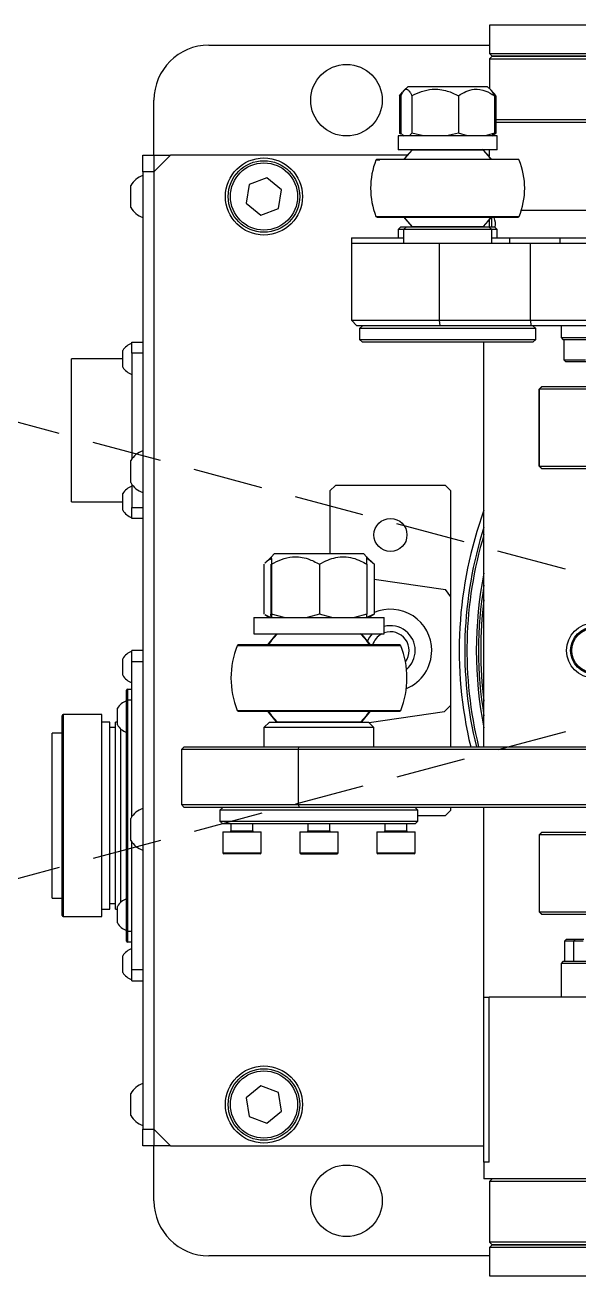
# Model space of a CAD drawing. Header units: millimetres. Extents: x 415 to 2018, y 500 to 823.
# Drawn here: x 1697.79 to 1707.86, y 597.49 to 620.22 of the extents above; entities that cross this region are included whole.
import ezdxf

# ---------------------------------------------------------------- set-up
doc = ezdxf.new("R2010")
doc.units = ezdxf.units.MM
doc.linetypes.add('HIDDEN', pattern=[1.905, 1.27, -0.635])
doc.linetypes.add('PHANTOM', pattern=[12.7, 6.35, -1.27, 1.27, -1.27, 1.27, -1.27])

msp = doc.modelspace()

# ---------------------------------------------------------------- linework, layer by layer
at = {"linetype": 'HIDDEN'}
for q in [(1614.6059, 635.2542), (1614.6059, 582.4551)]:
    msp.add_line((1713.1304, 608.8546), q, dxfattribs=at)
at = {"color": 161, "linetype": 'Continuous', "lineweight": 25, "true_color": 0x67adff}
for p, q in [((1706.2304, 620.2204), (1706.2304, 619.7046)), ((1718.0094, 620.2204), (1706.2304, 620.2204)), ((1701.1304, 619.8546), (1706.2304, 619.8546)), ((1706.2304, 619.7046), (1706.2804, 619.6546)), ((1706.2304, 619.7046), (1718.0094, 619.7046)), ((1706.2804, 619.6546), (1706.2304, 619.6046)), ((1706.2304, 619.6046), (1706.2304, 619.0642)), ((1706.2304, 619.6046), (1715.7646, 619.6046)), ((1706.2804, 619.6546), (1719.9804, 619.6546)), ((1717.974, 619.6546), (1706.2804, 619.6546)), ((1704.5936, 618.9361), (1704.6484, 619.0031)), ((1704.681, 619.0358), (1704.6484, 619.0031)), ((1704.7499, 619.1046), (1704.681, 619.0358)), ((1704.7499, 619.1046), (1706.1899, 619.1046)), ((1706.2588, 619.0358), (1706.1899, 619.1046)), ((1706.2914, 619.0031), (1706.2588, 619.0358)), ((1700.1304, 617.8546), (1700.1304, 618.8546)), ((1704.5936, 618.9361), (1704.5936, 618.2557)), ((1704.6215, 618.9361), (1704.6215, 618.2557)), ((1704.8173, 618.9361), (1704.8173, 618.2557)), ((1705.6658, 618.9361), (1705.6658, 618.2557)), ((1706.3059, 618.9614), (1706.3462, 618.9361)), ((1706.3184, 618.9361), (1706.3184, 618.2557)), ((1706.3462, 618.9361), (1706.3462, 618.2557)), ((1706.3462, 618.5046), (1715.7646, 618.5046)), ((1706.3462, 618.4546), (1718.7071, 618.4546)), ((1704.5699, 618.2046), (1704.5699, 617.9546)), ((1706.3699, 618.2046), (1704.5699, 618.2046)), ((1704.6205, 618.2383), (1704.5936, 618.2557)), ((1704.6711, 618.2046), (1704.6215, 618.2557)), ((1704.6484, 618.217), (1704.6699, 618.2046)), ((1705.0325, 618.2046), (1704.8173, 618.2557)), ((1705.6658, 618.2557), (1705.4506, 618.2046)), ((1705.8313, 618.2046), (1705.6658, 618.2557)), ((1706.3184, 618.2557), (1706.1529, 618.2046)), ((1706.2687, 618.2046), (1706.3184, 618.2557)), ((1706.2699, 618.2046), (1706.2914, 618.217)), ((1706.29, 618.2193), (1706.3462, 618.2557)), ((1706.3462, 618.2557), (1706.3318, 618.2506)), ((1706.3699, 617.9546), (1706.3699, 618.2046)), ((1699.9304, 617.8546), (1700.1304, 617.8546)), ((1699.9304, 617.5546), (1699.9304, 617.8546)), ((1700.1304, 617.8546), (1700.1304, 617.5546)), ((1700.4304, 617.8546), (1700.1304, 617.5546)), ((1700.1304, 617.8546), (1700.4304, 617.8546)), ((1704.7302, 617.8546), (1700.4304, 617.8546)), ((1706.3699, 617.9546), (1704.5699, 617.9546)), ((1704.9294, 617.9492), (1704.8181, 617.9492)), ((1706.1217, 617.9492), (1704.9294, 617.9492)), ((1706.2238, 617.9546), (1706.2238, 617.8368)), ((1704.2373, 617.7669), (1704.167, 617.7669)), ((1700.1304, 617.5546), (1699.9304, 617.5546)), ((1699.9304, 617.5546), (1699.9304, 600.1546)), ((1700.1304, 617.5546), (1700.1304, 600.1546)), ((1702.1847, 617.4433), (1701.8642, 617.321)), ((1702.4508, 617.2269), (1702.1847, 617.4433)), ((1699.7104, 616.9046), (1699.7104, 617.3046)), ((1701.8642, 617.321), (1701.8099, 616.9824)), ((1702.3965, 616.8882), (1702.4508, 617.2269)), ((1701.8099, 616.9824), (1702.076, 616.766)), ((1702.076, 616.766), (1702.3965, 616.8882)), ((1704.167, 616.7423), (1706.7728, 616.7423)), ((1706.2743, 616.5546), (1706.2743, 616.7296)), ((1706.8116, 616.8546), (1709.8804, 616.8546)), ((1704.6199, 616.5546), (1704.5699, 616.5046)), ((1704.5699, 616.5046), (1704.5699, 616.3546)), ((1704.6699, 616.5046), (1704.5699, 616.5046)), ((1704.6199, 616.5546), (1704.7199, 616.5546)), ((1704.7199, 616.5546), (1704.6699, 616.5046)), ((1704.6699, 616.5046), (1704.6699, 616.2546)), ((1706.2699, 616.5046), (1704.6699, 616.5046)), ((1704.7199, 616.5546), (1706.2199, 616.5546)), ((1704.8181, 616.56), (1705.9928, 616.56)), ((1705.9928, 616.56), (1706.1217, 616.56)), ((1706.2699, 616.5046), (1706.2199, 616.5546)), ((1706.2238, 616.6725), (1706.2238, 616.5546)), ((1706.2238, 616.5546), (1706.3199, 616.5546)), ((1706.2699, 616.2546), (1706.2699, 616.5046)), ((1706.3699, 616.5046), (1706.2699, 616.5046)), ((1706.3699, 616.5046), (1706.3199, 616.5546)), ((1706.3699, 616.3546), (1706.3699, 616.5046)), ((1703.7199, 616.3546), (1703.7199, 616.2546)), ((1703.7199, 616.3546), (1704.6699, 616.3546)), ((1703.7199, 616.2546), (1703.7199, 614.8546)), ((1703.7199, 616.2546), (1705.3174, 616.2546)), ((1705.3174, 616.2546), (1705.3174, 614.8546)), ((1705.3174, 616.2546), (1706.9753, 616.2546)), ((1706.2743, 616.3546), (1706.5948, 616.3546)), ((1706.5948, 616.3546), (1707.5142, 616.3546)), ((1706.5948, 616.3546), (1706.5948, 616.2546)), ((1706.9753, 614.8546), (1706.9753, 616.2546)), ((1706.9753, 616.2546), (1708.4352, 616.2546)), ((1707.5142, 616.3546), (1709.0864, 616.3546)), ((1707.5142, 616.2546), (1707.5142, 616.3546)), ((1703.7199, 614.8546), (1703.8199, 614.7546)), ((1703.7199, 614.8546), (1705.3174, 614.8546)), ((1705.3261, 614.7546), (1703.8199, 614.7546)), ((1703.9199, 614.7546), (1703.8699, 614.7046)), ((1703.8699, 614.7046), (1703.8699, 614.5046)), ((1707.0699, 614.7046), (1703.8699, 614.7046)), ((1705.3174, 614.8546), (1706.9753, 614.8546)), ((1705.3174, 614.8546), (1705.3261, 614.7546)), ((1706.984, 614.7546), (1705.3261, 614.7546)), ((1706.9753, 614.8546), (1706.984, 614.7546)), ((1706.9753, 614.8546), (1708.4352, 614.8546)), ((1708.3709, 614.7546), (1706.984, 614.7546)), ((1707.0699, 614.7046), (1707.0199, 614.7546)), ((1707.0699, 614.5046), (1707.0699, 614.7046)), ((1707.5304, 614.7546), (1707.5304, 614.5396)), ((1699.7304, 614.4546), (1699.9304, 614.4546)), ((1699.7304, 614.2546), (1699.7304, 614.4546)), ((1703.8699, 614.5046), (1703.9199, 614.4546)), ((1703.8699, 614.5046), (1706.4984, 614.5046)), ((1706.4662, 614.4546), (1703.9199, 614.4546)), ((1706.1304, 607.1046), (1706.1304, 614.4546)), ((1707.0199, 614.4546), (1706.4662, 614.4546)), ((1706.4984, 614.5046), (1707.0699, 614.5046)), ((1707.0199, 614.4546), (1707.0699, 614.5046)), ((1707.5304, 614.5396), (1707.5654, 614.5046)), ((1707.5304, 614.5396), (1711.6304, 614.5396)), ((1707.5654, 614.5046), (1711.6304, 614.5046)), ((1707.5804, 614.5046), (1707.5804, 614.1346)), ((1699.5654, 614.304), (1699.5654, 614.3046)), ((1699.5654, 614.0046), (1699.5654, 614.304)), ((1699.9304, 614.2546), (1699.7304, 614.2546)), ((1699.7304, 614.2546), (1699.7304, 612.3359)), ((1699.5654, 614.1546), (1698.6304, 614.1546)), ((1698.6304, 611.5546), (1698.6304, 614.1546)), ((1707.5804, 614.1346), (1707.6104, 614.1046)), ((1707.5804, 614.1346), (1707.9742, 614.1346)), ((1707.6104, 614.1046), (1708.0082, 614.1046)), ((1707.1804, 613.6546), (1707.1304, 613.6046)), ((1707.1304, 613.6046), (1707.1304, 612.2046)), ((1707.1352, 613.6046), (1707.1304, 613.6046)), ((1707.1851, 613.6546), (1707.1352, 613.6046)), ((1709.1304, 613.6046), (1707.1352, 613.6046)), ((1707.1352, 612.2046), (1707.1352, 613.6046)), ((1707.1804, 613.6546), (1707.1851, 613.6546)), ((1707.1851, 613.6546), (1709.1804, 613.6546)), ((1699.7104, 611.9046), (1699.7104, 612.3046)), ((1707.1304, 612.2046), (1707.1804, 612.1546)), ((1707.1304, 612.2046), (1707.1352, 612.2046)), ((1707.1352, 612.2046), (1709.1304, 612.2046)), ((1707.1352, 612.2046), (1707.1851, 612.1546)), ((1707.1851, 612.1546), (1707.1804, 612.1546)), ((1709.1804, 612.1546), (1707.1851, 612.1546)), ((1699.7304, 611.8733), (1699.7304, 611.4546)), ((1703.4304, 611.8546), (1703.3304, 611.7546)), ((1703.3304, 611.7546), (1703.3304, 610.6146)), ((1705.4304, 611.8546), (1703.4304, 611.8546)), ((1705.5304, 611.7546), (1705.4304, 611.8546)), ((1705.5304, 609.8304), (1705.5304, 611.7546)), ((1698.6304, 611.5546), (1699.5654, 611.5546)), ((1699.5654, 611.5407), (1699.5654, 611.7046)), ((1699.5654, 611.4046), (1699.5654, 611.5407)), ((1699.7304, 611.4546), (1699.9304, 611.4546)), ((1699.7304, 611.2546), (1699.7304, 611.4546)), ((1699.9304, 611.2546), (1699.7304, 611.2546)), ((1702.3204, 610.6146), (1702.2589, 610.5532)), ((1702.3204, 610.6146), (1703.9404, 610.6146)), ((1704.0018, 610.5532), (1703.9404, 610.6146)), ((1702.1294, 610.4231), (1702.1294, 609.5132)), ((1702.2589, 610.5532), (1702.1469, 610.4412)), ((1702.2576, 610.4231), (1702.2576, 609.5132)), ((1702.2686, 610.4231), (1702.2686, 609.5132)), ((1703.1413, 610.4231), (1703.1413, 609.5132)), ((1704.1138, 610.4412), (1704.0018, 610.5532)), ((1704.0031, 610.4231), (1704.0031, 609.5132)), ((1704.1313, 610.4231), (1704.1109, 610.4417)), ((1704.1313, 610.4231), (1704.1313, 609.5132)), ((1704.1313, 610.1529), (1705.4314, 609.9632)), ((1705.5304, 609.8304), (1705.4314, 609.9632)), ((1705.5304, 607.8605), (1705.5304, 609.8304)), ((1701.9454, 609.4546), (1701.9454, 609.1546)), ((1701.9454, 609.4546), (1702.039, 609.4546)), ((1702.039, 609.4546), (1704.3154, 609.4546)), ((1702.1469, 609.5028), (1702.2304, 609.4546)), ((1702.2522, 609.4546), (1702.1494, 609.5037)), ((1702.2605, 609.4546), (1702.2576, 609.5132)), ((1702.2686, 609.5132), (1702.2657, 609.4546)), ((1702.4955, 609.4546), (1702.2686, 609.5132)), ((1703.1413, 609.5132), (1702.9144, 609.4546)), ((1703.3654, 609.4546), (1703.1413, 609.5132)), ((1704.0031, 609.5132), (1703.779, 609.4546)), ((1704.1313, 609.5132), (1703.9938, 609.4546)), ((1704.0003, 609.4546), (1704.0031, 609.5132)), ((1704.0304, 609.4546), (1704.1138, 609.5028)), ((1704.1114, 609.5037), (1704.1313, 609.5132)), ((1704.3154, 609.1546), (1704.3154, 609.4546)), ((1701.9454, 609.1546), (1702.039, 609.1546)), ((1702.039, 609.1546), (1704.3154, 609.1546)), ((1702.443, 609.1489), (1702.3528, 609.1489)), ((1703.9079, 609.1489), (1702.443, 609.1489)), ((1699.9304, 608.8546), (1699.7304, 608.8546)), ((1699.7304, 608.6546), (1699.7304, 608.8546)), ((1704.6187, 608.942), (1701.6421, 608.942)), ((1699.5654, 608.4046), (1699.5654, 608.7046)), ((1699.7304, 608.6546), (1699.9304, 608.6546)), ((1699.7304, 605.8359), (1699.7304, 608.6546)), ((1699.6304, 607.9546), (1699.6304, 608.1346)), ((1699.6504, 608.1546), (1699.6504, 607.9546)), ((1699.6504, 608.1546), (1699.7304, 608.1546)), ((1699.6304, 607.9546), (1699.6504, 607.9546)), ((1699.6304, 603.7546), (1699.6304, 607.9546)), ((1699.6504, 607.9546), (1699.6504, 603.7546)), ((1699.7304, 607.9546), (1699.6504, 607.9546)), ((1705.4133, 607.7434), (1705.5304, 607.8605)), ((1705.5304, 607.1046), (1705.5304, 607.8605)), ((1698.4604, 604.0396), (1698.4604, 607.6696)), ((1699.1804, 607.6896), (1698.4804, 607.6896)), ((1698.4804, 607.6896), (1698.4804, 604.0196)), ((1699.1804, 604.0196), (1699.1804, 607.6896)), ((1699.4654, 607.5046), (1699.4654, 607.8046)), ((1701.6421, 607.7673), (1704.6187, 607.7673)), ((1704.0417, 607.5433), (1705.4133, 607.7434)), ((1699.3304, 607.5546), (1699.1804, 607.5546)), ((1699.3304, 604.1546), (1699.3304, 607.5546)), ((1699.4304, 607.4546), (1699.3304, 607.4546)), ((1699.4654, 607.5546), (1699.4304, 607.5546)), ((1699.4304, 604.1546), (1699.4304, 607.5546)), ((1699.5304, 604.283), (1699.5304, 607.4263)), ((1702.2304, 607.5546), (1702.1304, 607.4546)), ((1702.1304, 607.4546), (1702.1304, 607.1046)), ((1704.1304, 607.4546), (1702.1304, 607.4546)), ((1702.2304, 607.5546), (1704.0304, 607.5546)), ((1702.3528, 607.5603), (1703.7727, 607.5603)), ((1703.7727, 607.5603), (1703.9079, 607.5603)), ((1704.1304, 607.4546), (1704.0304, 607.5546)), ((1704.1304, 607.1046), (1704.1304, 607.4546)), ((1698.4604, 607.3546), (1698.2804, 607.3546)), ((1698.2804, 604.3546), (1698.2804, 607.3546)), ((1700.6804, 607.1046), (1700.6304, 607.0546)), ((1700.6304, 607.0546), (1700.6304, 606.0546)), ((1702.7554, 607.0546), (1700.6304, 607.0546)), ((1700.6804, 607.1046), (1702.7629, 607.1046)), ((1702.7554, 607.0546), (1702.7629, 607.1046)), ((1702.7554, 606.0546), (1702.7554, 607.0546)), ((1712.5304, 607.0546), (1702.7554, 607.0546)), ((1702.7629, 607.1046), (1712.5379, 607.1046)), ((1700.6304, 606.0546), (1700.6804, 606.0046)), ((1700.6304, 606.0546), (1702.7554, 606.0546)), ((1702.7554, 606.0546), (1712.5304, 606.0546)), ((1702.7554, 606.0546), (1702.7629, 606.0046)), ((1699.7104, 605.4046), (1699.7104, 605.8046)), ((1702.7629, 606.0046), (1700.6804, 606.0046)), ((1701.3804, 606.0046), (1701.3304, 605.9546)), ((1701.3304, 605.9546), (1701.3304, 605.7546)), ((1704.9304, 605.9546), (1701.3304, 605.9546)), ((1712.5379, 606.0046), (1702.7629, 606.0046)), ((1704.9304, 605.9546), (1704.8804, 606.0046)), ((1704.9304, 605.7546), (1704.9304, 605.9546)), ((1704.9304, 605.8546), (1705.4304, 605.8546)), ((1705.4304, 605.8546), (1705.5304, 605.9546)), ((1705.5304, 605.9546), (1705.5304, 606.0046)), ((1706.1304, 602.5546), (1706.1304, 606.0046)), ((1701.3304, 605.7546), (1701.3804, 605.7046)), ((1701.3304, 605.7546), (1704.9304, 605.7546)), ((1704.8804, 605.7046), (1701.3804, 605.7046)), ((1701.5304, 605.7046), (1701.5304, 605.5795)), ((1701.5304, 605.5795), (1701.9304, 605.5795)), ((1701.9304, 605.5795), (1701.9304, 605.7046)), ((1702.9304, 605.7046), (1702.9304, 605.5795)), ((1702.9304, 605.5795), (1703.1469, 605.5795)), ((1703.1469, 605.5795), (1703.3304, 605.5795)), ((1703.3304, 605.5795), (1703.3304, 605.7046)), ((1704.3304, 605.7046), (1704.3304, 605.5795)), ((1704.3304, 605.5795), (1704.7304, 605.5795)), ((1704.7304, 605.5795), (1704.7304, 605.7046)), ((1704.8804, 605.7046), (1704.9304, 605.7546)), ((1699.7304, 603.0546), (1699.7304, 605.3733)), ((1701.3804, 605.5595), (1701.3804, 605.1795)), ((1701.3804, 605.5595), (1702.0804, 605.5595)), ((1702.0804, 605.1795), (1702.0804, 605.5595)), ((1702.7804, 605.5595), (1702.7804, 605.1795)), ((1702.7804, 605.5595), (1703.1592, 605.5595)), ((1703.1592, 605.5595), (1703.4804, 605.5595)), ((1703.4804, 605.1795), (1703.4804, 605.5595)), ((1704.1804, 605.5595), (1704.1804, 605.1795)), ((1704.1804, 605.5595), (1704.8804, 605.5595)), ((1704.8804, 605.1795), (1704.8804, 605.5595)), ((1707.1804, 605.5546), (1707.1304, 605.5046)), ((1707.1304, 605.5046), (1707.1304, 604.1046)), ((1707.1352, 605.5046), (1707.1304, 605.5046)), ((1707.1851, 605.5546), (1707.1352, 605.5046)), ((1709.1304, 605.5046), (1707.1352, 605.5046)), ((1707.1352, 605.5046), (1707.1352, 604.1046)), ((1707.1804, 605.5546), (1707.1851, 605.5546)), ((1707.1851, 605.5546), (1709.1804, 605.5546)), ((1701.3804, 605.1795), (1702.0804, 605.1795)), ((1702.0604, 605.1595), (1701.4004, 605.1595)), ((1702.7804, 605.1795), (1703.4804, 605.1795)), ((1702.8004, 605.1595), (1703.4604, 605.1595)), ((1704.1804, 605.1795), (1704.8804, 605.1795)), ((1704.2015, 605.1595), (1704.2004, 605.1595)), ((1704.8604, 605.1595), (1704.2015, 605.1595)), ((1698.2804, 604.3546), (1698.4604, 604.3546)), ((1699.3304, 604.2546), (1699.4304, 604.2546)), ((1698.4804, 604.0196), (1699.1804, 604.0196)), ((1699.1804, 604.1546), (1699.3304, 604.1546)), ((1699.4304, 604.1546), (1699.4652, 604.1546)), ((1699.4654, 603.9046), (1699.4654, 604.2046)), ((1707.1304, 604.1046), (1707.1804, 604.0546)), ((1707.1304, 604.1046), (1707.1352, 604.1046)), ((1707.1352, 604.1046), (1709.1304, 604.1046)), ((1707.1352, 604.1046), (1707.1851, 604.0546)), ((1707.1851, 604.0546), (1707.1804, 604.0546)), ((1709.1804, 604.0546), (1707.1851, 604.0546)), ((1699.6304, 603.7546), (1699.6504, 603.7546)), ((1699.6304, 603.5746), (1699.6304, 603.7546)), ((1699.6504, 603.7546), (1699.6504, 603.5546)), ((1699.6504, 603.7546), (1699.7304, 603.7546)), ((1699.7304, 603.5546), (1699.6504, 603.5546)), ((1707.6215, 603.6046), (1707.5915, 603.5746)), ((1707.5915, 603.5746), (1707.5915, 603.2046)), ((1707.7576, 603.5746), (1707.5915, 603.5746)), ((1707.7915, 603.6046), (1707.6215, 603.6046)), ((1707.7876, 603.6046), (1707.7576, 603.5746)), ((1707.7576, 603.5746), (1707.7576, 603.2046)), ((1707.9326, 603.5746), (1707.7576, 603.5746)), ((1707.9476, 603.6046), (1707.7876, 603.6046)), ((1699.5654, 603.0046), (1699.5654, 603.3046)), ((1707.5654, 603.2046), (1707.5304, 603.1696)), ((1707.5304, 603.1696), (1707.5304, 602.5546)), ((1710.3304, 603.1696), (1707.5304, 603.1696)), ((1710.3479, 603.2046), (1707.5654, 603.2046)), ((1699.9304, 603.0546), (1699.7304, 603.0546)), ((1699.7304, 602.8546), (1699.7304, 603.0546)), ((1699.7304, 602.8546), (1699.9304, 602.8546)), ((1706.1304, 599.5546), (1706.1304, 602.5546)), ((1706.1304, 602.5546), (1706.2238, 602.5546)), ((1706.2238, 599.5546), (1706.2238, 602.5546)), ((1712.3304, 602.5546), (1706.2238, 602.5546)), ((1699.7104, 600.4046), (1699.7104, 600.8046)), ((1702.076, 600.9433), (1701.8099, 600.7269)), ((1702.3965, 600.821), (1702.076, 600.9433)), ((1702.4508, 600.4824), (1702.3965, 600.821)), ((1701.8099, 600.7269), (1701.8642, 600.3882)), ((1701.8642, 600.3882), (1702.1847, 600.266)), ((1702.1847, 600.266), (1702.4508, 600.4824)), ((1699.9304, 600.1546), (1700.1304, 600.1546)), ((1699.9304, 599.8546), (1699.9304, 600.1546)), ((1700.1304, 600.1546), (1700.1304, 599.8546)), ((1700.1304, 600.1546), (1700.4304, 599.8546)), ((1700.1304, 599.8546), (1699.9304, 599.8546)), ((1700.4304, 599.8546), (1700.1304, 599.8546)), ((1700.1304, 598.8546), (1700.1304, 599.8546)), ((1700.4304, 599.8546), (1706.1304, 599.8546)), ((1706.1304, 599.5546), (1706.1304, 599.2546)), ((1706.2238, 599.5546), (1706.1304, 599.5546)), ((1720.1304, 599.2546), (1706.1304, 599.2546)), ((1706.2804, 599.2546), (1706.2304, 599.2046)), ((1706.2304, 599.2046), (1706.2304, 598.1046)), ((1709.6804, 599.2046), (1706.2304, 599.2046)), ((1706.2304, 598.1046), (1706.2804, 598.0546)), ((1709.6804, 598.1046), (1706.2304, 598.1046)), ((1706.2304, 597.8546), (1701.1304, 597.8546)), ((1706.2804, 598.0546), (1706.2304, 598.0046)), ((1706.2304, 598.0046), (1706.2304, 597.4888)), ((1708.2513, 598.0046), (1706.2304, 598.0046)), ((1719.9804, 598.0546), (1706.2804, 598.0546)), ((1706.2804, 598.0546), (1708.2867, 598.0546)), ((1706.2304, 597.4888), (1708.2513, 597.4888))]:
    msp.add_line(p, q, dxfattribs=at)
at = {"color": 161, "linetype": 'Continuous', "lineweight": 25, "true_color": 0x67adff, "flags": 128}
for points in [[(1704.8181, 617.9492), (1704.6908, 617.8025), (1704.6818, 617.7895)], [(1704.8218, 617.9492), (1704.7444, 617.8679), (1704.6913, 617.7989)], [(1706.255, 617.7895), (1706.1954, 617.8679), (1706.1008, 617.9649)], [(1706.259, 617.7882), (1706.2491, 617.8025), (1706.1217, 617.9492)], [(1704.6809, 616.7211), (1704.6908, 616.7067), (1704.8181, 616.56)], [(1704.6848, 616.7197), (1704.7444, 616.6413), (1704.8277, 616.5546)], [(1706.1122, 616.5546), (1706.1954, 616.6413), (1706.2594, 616.7262)], [(1706.1217, 616.56), (1706.2491, 616.7067), (1706.258, 616.7197)], [(1702.3528, 609.1489), (1702.2112, 608.9795), (1702.1991, 608.9614)], [(1702.3694, 609.1489), (1702.2615, 609.0292), (1702.213, 608.9616)], [(1704.0461, 608.9641), (1703.9992, 609.0292), (1703.8907, 609.1496)], [(1704.0652, 608.9558), (1704.0496, 608.9795), (1703.9079, 609.1489)], [(1704.095, 609.1546), (1704.0518, 609.0979), (1704.015, 609.0276)], [(1702.1955, 607.7534), (1702.2112, 607.7297), (1702.3528, 607.5603)], [(1702.2146, 607.7452), (1702.2615, 607.68), (1702.3754, 607.5546)], [(1703.8853, 607.5546), (1703.9992, 607.68), (1704.0478, 607.7477)], [(1703.9079, 607.5603), (1704.0496, 607.7297), (1704.0616, 607.7478)]]:
    msp.add_lwpolyline(points, dxfattribs=at)
at = {"color": 161, "linetype": 'Continuous', "lineweight": 25, "true_color": 0x67adff}
for centre, radius in [((1703.6304, 618.8546), 0.65), ((1702.1304, 617.1046), 0.7), ((1702.1304, 617.1046), 0.65), ((1702.1304, 617.1046), 0.61), ((1704.4304, 610.9546), 0.3), ((1708.1304, 608.8546), 0.5), ((1708.1304, 608.8546), 0.425), ((1708.1304, 608.8546), 0.405), ((1702.1304, 600.6046), 0.7), ((1702.1304, 600.6046), 0.65), ((1702.1304, 600.6046), 0.61), ((1703.6304, 598.8546), 0.65)]:
    msp.add_circle(centre, radius, dxfattribs=at)
at = {"linetype": 'PHANTOM', "lineweight": 25}
msp.add_arc((1713.1304, 608.8546), 33.6, 195, 165, dxfattribs=at)
at = {"color": 161, "linetype": 'Continuous', "lineweight": 25, "true_color": 0x67adff}
for centre, radius, start, end in [((1701.1304, 618.8546), 1, 90, 180), ((1704.8318, 617.9346), 0.02, 90, 133.17875), ((1706.108, 617.9346), 0.02, 46.82125, 90), ((1705.4699, 617.2546), 1.4, 158.53443, 180), ((1704.1856, 617.7596), 0.02, 90, 158.5344), ((1706.7542, 617.7596), 0.02, 21.4656, 90), ((1705.4699, 617.2546), 1.4, 0, 21.46557), ((1700.0576, 617.1046), 0.4007, 108.51715, 150.06166), ((1705.4699, 617.2546), 1.4, 180, 201.46557), ((1705.4699, 617.2546), 1.4, 338.53443, 0), ((1700.0576, 617.1046), 0.4007, 209.93834, 251.48285), ((1704.1856, 616.7496), 0.02, 201.4656, 270), ((1706.7542, 616.7496), 0.02, 270, 338.5344), ((1704.8318, 616.5746), 0.02, 226.82125, 270), ((1706.108, 616.5746), 0.02, 270, 313.17875), ((1699.8258, 614.1546), 0.3006, 108.51715, 150.06166), ((1699.8258, 614.1546), 0.3006, 209.93834, 251.48285), ((1700.0576, 612.1046), 0.4007, 108.51715, 150.06166), ((1699.8258, 611.5546), 0.3006, 108.51715, 150.06166), ((1700.0576, 612.1046), 0.4007, 209.93834, 251.48285), ((1699.8258, 611.5546), 0.3006, 209.93834, 251.48285), ((1713.1304, 608.8546), 7.45, 159.98404, 193.58569), ((1713.1304, 608.8546), 7.35, 162.24721, 193.77415), ((1713.1304, 608.8546), 7.31, 163.25417, 193.85102), ((1713.1304, 608.8546), 7.14, 168.63512, 191.36488), ((1713.1304, 608.8546), 7.1, 170.37237, 189.62763), ((1713.1304, 608.8546), 7.06, 172.52487, 187.47513), ((1704.4304, 608.8546), 0.75, 0, 113.49798), ((1704.4304, 608.8546), 0.45, 0, 104.80651), ((1702.3668, 609.1346), 0.02, 90, 134.38851), ((1703.8939, 609.1346), 0.02, 45.61149, 90), ((1704.4304, 608.8546), 0.34, 118.07249, 162.88291), ((1704.4304, 608.8546), 0.34, 323.21583, 109.7694), ((1699.8258, 608.5546), 0.3006, 108.51715, 150.06166), ((1703.1304, 608.3546), 1.6, 158.46382, 180), ((1701.6607, 608.9346), 0.02, 90, 158.46381), ((1704.6001, 608.9346), 0.02, 21.53619, 90), ((1703.1304, 608.3546), 1.6, 0, 21.53618), ((1704.4304, 608.8546), 0.75, 292.61459, 0), ((1704.4304, 608.8546), 0.45, 310.49168, 0), ((1699.8258, 608.5546), 0.3006, 209.93834, 251.48285), ((1703.1304, 608.3546), 1.6, 180, 201.53618), ((1703.1304, 608.3546), 1.6, 338.46382, 0), ((1699.6504, 608.1346), 0.02, 90, 180), ((1699.7258, 607.6546), 0.3006, 108.51715, 150.06166), ((1698.4804, 607.6696), 0.02, 90, 180), ((1701.6607, 607.7746), 0.02, 201.53619, 270), ((1704.6001, 607.7746), 0.02, 270, 338.46381), ((1699.7258, 607.6546), 0.3006, 209.93834, 251.48285), ((1702.3668, 607.5746), 0.02, 225.61149, 270), ((1703.8939, 607.5746), 0.02, 270, 314.38851), ((1700.0576, 605.6046), 0.4007, 108.51715, 150.06166), ((1701.5104, 605.5795), 0.02, 270, 0), ((1701.9504, 605.5795), 0.02, 180, 270), ((1702.9104, 605.5795), 0.02, 270, 0), ((1703.3504, 605.5795), 0.02, 180, 270), ((1704.3104, 605.5795), 0.02, 270, 0), ((1704.7504, 605.5795), 0.02, 180, 270), ((1700.0576, 605.6046), 0.4007, 209.93834, 251.48285), ((1701.4004, 605.1795), 0.02, 180, 270), ((1702.0604, 605.1795), 0.02, 270, 0), ((1702.8004, 605.1795), 0.02, 180, 270), ((1703.4604, 605.1795), 0.02, 270, 0), ((1704.2004, 605.1795), 0.02, 180, 270), ((1704.8604, 605.1795), 0.02, 270, 0), ((1699.7258, 604.0546), 0.3006, 108.51715, 150.06166), ((1698.4804, 604.0396), 0.02, 180, 270), ((1699.7258, 604.0546), 0.3006, 209.93834, 251.48285), ((1699.6504, 603.5746), 0.02, 180, 270), ((1699.8258, 603.1546), 0.3006, 108.51715, 150.06166), ((1699.8258, 603.1546), 0.3006, 209.93834, 251.48285), ((1700.0576, 600.6046), 0.4007, 108.51715, 150.06166), ((1700.0576, 600.6046), 0.4007, 209.93834, 251.48285), ((1701.1304, 598.8546), 1, 180, 270)]:
    msp.add_arc(centre, radius, start, end, dxfattribs=at)
for points, knots in [([(1704.6215, 618.9361), (1704.6328, 618.96), (1704.6646, 619.027), (1704.7117, 619.0669), (1704.7578, 619.0405), (1704.7895, 618.9957), (1704.8089, 618.9542), (1704.8173, 618.9361)], [0, 0, 0, 0, 0.1836259, 0.5148893, 0.685776, 0.8626746, 1, 1, 1, 1]), ([(1704.8173, 618.9361), (1704.8754, 618.964), (1704.9937, 619.0207), (1705.2131, 619.0679), (1705.4484, 619.0395), (1705.599, 618.9679), (1705.6658, 618.9361)], [0, 0, 0, 0, 0.2164593, 0.4403188, 0.7519053, 1, 1, 1, 1]), ([(1705.6658, 618.9361), (1705.7105, 618.964), (1705.8014, 619.0207), (1705.9702, 619.0679), (1706.1512, 619.0395), (1706.267, 618.9679), (1706.3184, 618.9361)], [0, 0, 0, 0, 0.2164576, 0.4403192, 0.751904, 1, 1, 1, 1]), ([(1706.3184, 618.9361), (1706.3099, 618.9537), (1706.2909, 618.9933), (1706.2707, 619.029), (1706.2589, 619.0354), (1706.2586, 619.0356)], [0, 0, 0, 0, 0.4394738, 0.9877687, 1, 1, 1, 1]), ([(1706.3462, 618.9361), (1706.3329, 618.9552), (1706.3147, 618.9813), (1706.2951, 618.9976), (1706.2899, 619.002)], [0, 0, 0, 0, 0.73005539, 1, 1, 1, 1]), ([(1704.8173, 618.2557), (1704.8164, 618.2545), (1704.8001, 618.2332), (1704.7834, 618.2185), (1704.7677, 618.2046)], [0, 0, 0, 0, 0.057262, 1, 1, 1, 1]), ([(1706.75, 617.7796), (1706.7511, 617.7796), (1706.7551, 617.7796), (1706.7266, 617.7796), (1706.6661, 617.7796), (1706.5692, 617.7796), (1706.4381, 617.7796), (1706.2758, 617.7796), (1706.0891, 617.7796), (1705.8868, 617.7796), (1705.6786, 617.7796), (1705.4699, 617.7796), (1705.2613, 617.7796), (1705.053, 617.7796), (1704.8507, 617.7796), (1704.664, 617.7796), (1704.5017, 617.7796), (1704.3707, 617.7796), (1704.2738, 617.7796), (1704.2132, 617.7796), (1704.1848, 617.7796), (1704.1887, 617.7796), (1704.1898, 617.7796)], [0, 0, 0, 0, 0.0197619, 0.070739, 0.1217163, 0.1749238, 0.2297294, 0.2853696, 0.3410104, 0.3958153, 0.4490227, 0.4999999, 0.5509772, 0.6041847, 0.6589896, 0.7146304, 0.7702706, 0.8250762, 0.8782837, 0.929261, 0.9802381, 1, 1, 1, 1]), ([(1704.1898, 616.7296), (1704.1887, 616.7296), (1704.1848, 616.7296), (1704.2132, 616.7296), (1704.2738, 616.7296), (1704.3707, 616.7296), (1704.5017, 616.7296), (1704.664, 616.7296), (1704.8507, 616.7296), (1705.053, 616.7296), (1705.2613, 616.7296), (1705.4699, 616.7296), (1705.6786, 616.7296), (1705.8868, 616.7296), (1706.0891, 616.7296), (1706.2758, 616.7296), (1706.4381, 616.7296), (1706.5692, 616.7296), (1706.6661, 616.7296), (1706.7266, 616.7296), (1706.7551, 616.7296), (1706.7511, 616.7296), (1706.75, 616.7296)], [0, 0, 0, 0, 0.0197619, 0.070739, 0.1217163, 0.1749238, 0.2297294, 0.2853696, 0.3410104, 0.3958153, 0.4490228, 0.5000001, 0.5509773, 0.6041847, 0.6589896, 0.7146304, 0.7702706, 0.8250762, 0.8782837, 0.929261, 0.9802381, 1, 1, 1, 1]), ([(1706.3331, 616.5415), (1706.334, 616.5451), (1706.346, 616.5933), (1706.3363, 616.6639), (1706.3157, 616.7271), (1706.3149, 616.7296)], [0, 0, 0, 0, 0.0720058, 0.963161, 1, 1, 1, 1]), ([(1704.8445, 616.5546), (1704.842, 616.5546), (1704.8345, 616.5546), (1704.9283, 616.5546), (1705.0975, 616.5546), (1705.3234, 616.5546), (1705.5751, 616.5546), (1705.8165, 616.5546), (1705.9282, 616.5546), (1705.9819, 616.5546)], [0, 0, 0, 0, 0.0786388, 0.2380075, 0.3857597, 0.5335102, 0.6928789, 0.852248, 1, 1, 1, 1]), ([(1702.1498, 610.4426), (1702.1629, 610.4558), (1702.1986, 610.4918), (1702.2367, 610.5136), (1702.2609, 610.5274)], [0, 0, 0, 0, 0.3672835, 1, 1, 1, 1]), ([(1702.263, 610.5491), (1702.264, 610.5452), (1702.2659, 610.5374), (1702.2677, 610.4606), (1702.2686, 610.4231)], [0, 0, 0, 0, 0.5122837, 1, 1, 1, 1]), ([(1702.2686, 610.4231), (1702.3284, 610.4545), (1702.45, 610.5184), (1702.6757, 610.5717), (1702.9177, 610.5396), (1703.0727, 610.4589), (1703.1413, 610.4231)], [0, 0, 0, 0, 0.2164604, 0.4403199, 0.7519067, 1, 1, 1, 1]), ([(1703.1413, 610.4231), (1703.1914, 610.4502), (1703.2869, 610.5018), (1703.4376, 610.548), (1703.5902, 610.5637), (1703.7445, 610.5395), (1703.8833, 610.4891), (1703.9669, 610.4431), (1704.0031, 610.4231)], [0, 0, 0, 0, 0.183838, 0.3507063, 0.5172488, 0.6916136, 0.8664127, 1, 1, 1, 1]), ([(1704.0031, 610.4231), (1704.0024, 610.4532), (1704.0008, 610.5144), (1703.999, 610.5647), (1703.9979, 610.5516), (1703.9977, 610.5491)], [0, 0, 0, 0, 0.440558, 0.8961862, 1, 1, 1, 1]), ([(1704.0003, 610.5199), (1704.0016, 610.5197), (1704.0483, 610.5102), (1704.0904, 610.466), (1704.1313, 610.4231)], [0, 0, 0, 0, 0.0291714, 1, 1, 1, 1]), ([(1704.5951, 608.9546), (1704.5963, 608.9546), (1704.6002, 608.9546), (1704.566, 608.9546), (1704.4952, 608.9546), (1704.3836, 608.9546), (1704.2335, 608.9546), (1704.0481, 608.9546), (1703.8353, 608.9546), (1703.6049, 608.9546), (1703.3679, 608.9546), (1703.1304, 608.9546), (1702.8929, 608.9546), (1702.6558, 608.9546), (1702.4255, 608.9546), (1702.2126, 608.9546), (1702.0272, 608.9546), (1701.8771, 608.9546), (1701.7655, 608.9546), (1701.6947, 608.9546), (1701.6606, 608.9546), (1701.6644, 608.9546), (1701.6656, 608.9546)], [0, 0, 0, 0, 0.0224825, 0.0731985, 0.1239138, 0.1768224, 0.2313009, 0.2865993, 0.3418973, 0.3963757, 0.4492842, 0.5000001, 0.5507158, 0.6036242, 0.6581028, 0.7134007, 0.7686991, 0.8231775, 0.8760862, 0.9268015, 0.9775175, 1, 1, 1, 1]), ([(1701.6656, 607.7546), (1701.6644, 607.7546), (1701.6606, 607.7546), (1701.6947, 607.7546), (1701.7655, 607.7546), (1701.8771, 607.7546), (1702.0272, 607.7546), (1702.2126, 607.7546), (1702.4255, 607.7546), (1702.6558, 607.7546), (1702.8929, 607.7546), (1703.1304, 607.7546), (1703.3679, 607.7546), (1703.6049, 607.7546), (1703.8353, 607.7546), (1704.0481, 607.7546), (1704.2335, 607.7546), (1704.3836, 607.7546), (1704.4952, 607.7546), (1704.566, 607.7546), (1704.6002, 607.7546), (1704.5963, 607.7546), (1704.5951, 607.7546)], [0, 0, 0, 0, 0.0224825, 0.0731985, 0.1239138, 0.1768225, 0.2313009, 0.2865993, 0.3418972, 0.3963758, 0.4492842, 0.4999999, 0.5507158, 0.6036243, 0.6581027, 0.7134007, 0.7686991, 0.8231776, 0.8760862, 0.9268015, 0.9775175, 1, 1, 1, 1]), ([(1702.3775, 607.5546), (1702.3795, 607.5546), (1702.3843, 607.5546), (1702.5212, 607.5546), (1702.7366, 607.5546), (1703.0079, 607.5546), (1703.3017, 607.5546), (1703.5772, 607.5546), (1703.7013, 607.5546), (1703.7612, 607.5546)], [0, 0, 0, 0, 0.1151832, 0.2679648, 0.4101235, 0.5522808, 0.7050606, 0.8578412, 1, 1, 1, 1])]:
    msp.add_open_spline(points, degree=3, knots=knots, dxfattribs=at)

doc.saveas('drawing.dxf')
